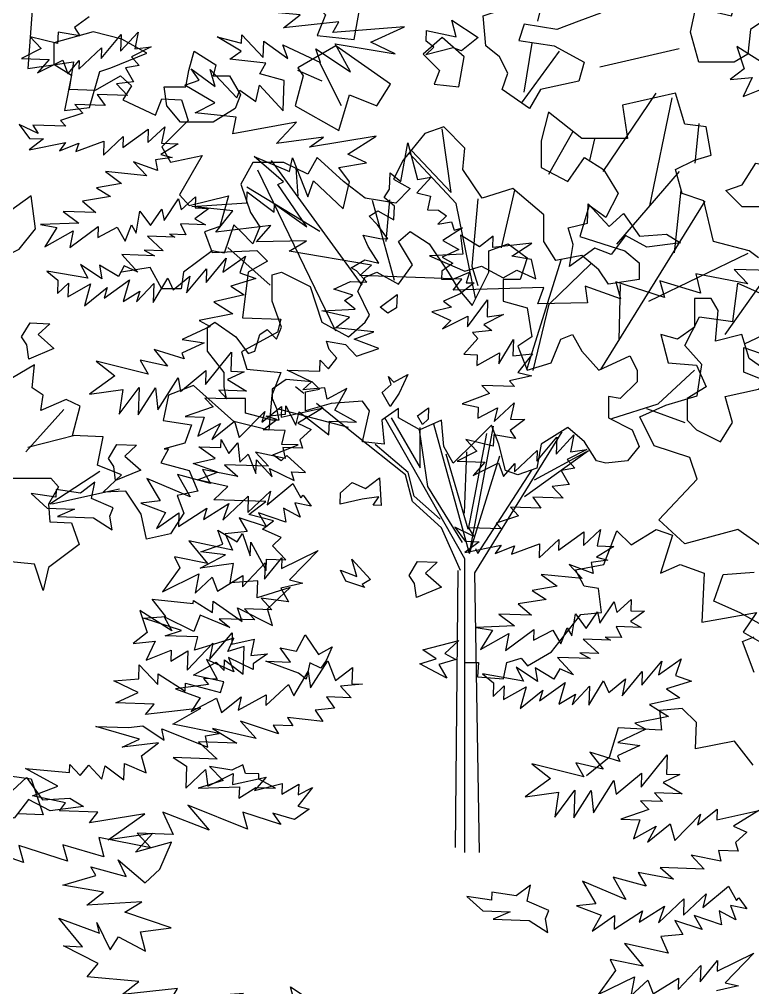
# Model space of a CAD drawing. Header units: inches. Extents: x 11.9 to 85.3, y 21.1 to 37.4.
# Drawn here: x 62.7397 to 63.0583, y 22.0253 to 22.446 of the extents above; entities that cross this region are included whole.
import ezdxf

# ---------------------------------------------------------------- set-up
doc = ezdxf.new("R2010")
doc.units = ezdxf.units.IN
doc.header["$MEASUREMENT"] = 0
doc.layers.add('CAY', color=94, linetype='Continuous')
doc.layers.add('CAY-3', color=61, linetype='Continuous')

# ---------------------------------------------------------------- blocks, each defined once
blk = doc.blocks.new('A$C76451831')
at = {"layer": 'CAY'}
for p, q in [((1732.84, 1302.79), (1656.18, 1285.1)), ((4717.78, 939.77), (4736.26, 1016.34)), ((4704.59, 871.13), (4712.5, 918.65)), ((4701.95, 860.56), (4738.9, 910.73)), ((4527.76, 857.92), (4506.64, 900.17)), ((4509.28, 881.69), (4485.53, 892.25)), ((4780.97, 794.46), (4832.46, 870.35)), ((4850.93, 870.35), (4799.83, 858.56)), ((4826.17, 761.03), (4847.79, 865.63)), ((4859.98, 840.07), (4850.93, 870.35)), ((4799.83, 858.56), (4804.55, 826.31)), ((4728.29, 851.87), (4721.22, 823.95)), ((4760.53, 826.31), (4728.29, 851.87)), ((4626.88, 837.71), (4608.4, 831.03)), ((4633.95, 774.01), (4625.31, 835.75)), ((4647.32, 816.87), (4626.88, 837.71)), ((4880.81, 837.71), (4859.98, 840.07)), ((4870.15, 802.52), (4874.13, 840.86)), ((4885.53, 810.19), (4880.81, 837.71)), ((4608.4, 831.03), (4587.57, 805.47)), ((4728.57, 791.89), (4751.65, 832.78)), ((4804.55, 826.31), (4760.53, 826.31)), ((4768.04, 805.06), (4772.95, 825.91)), ((4645.35, 796.42), (4647.32, 816.87)), ((4721.22, 823.95), (4721.22, 798.39)), ((4504.24, 807.83), (4495.2, 791.7)), ((4529.79, 784.63), (4504.24, 807.83)), ((4638.67, 763.39), (4593.47, 812.15)), ((4595.82, 814.51), (4633.95, 774.01)), ((4746.77, 784.63), (4762.88, 807.83)), ((4762.88, 807.83), (4781.36, 796.42)), ((4869.41, 805.47), (4885.53, 810.19)), ((4442.13, 803.11), (4430.34, 782.27)), ((4472, 803.11), (4442.13, 803.11)), ((4547.68, 684.5), (4460.21, 805.07)), ((4495.2, 791.7), (4472, 803.11)), ((4485.76, 770.86), (4483.84, 797.94)), ((4587.57, 805.47), (4578.14, 786.99)), ((4721.22, 798.39), (4746.77, 784.63)), ((4850.93, 796.42), (4869.41, 805.47)), ((4522.33, 639.81), (4446.85, 795.64)), ((4663.83, 768.5), (4645.35, 796.42)), ((4781.36, 796.42), (4795.51, 773.22)), ((4794.33, 724.07), (4854.87, 794.46)), ((4857.62, 773.22), (4850.93, 796.42)), ((4430.34, 782.27), (4439.77, 754.74)), ((4506.99, 736.26), (4436.23, 779.12)), ((4550.62, 768.5), (4529.79, 784.63)), ((4578.14, 786.99), (4594.25, 777.94)), ((4594.25, 777.94), (4580.49, 763.78)), ((4693.7, 777.94), (4663.83, 768.5)), ((4723.58, 752.38), (4693.7, 777.94)), ((4580.49, 763.78), (4550.62, 768.5)), ((4682.7, 720.53), (4695.67, 776.37)), ((4795.51, 773.22), (4783.72, 750.02)), ((4850.15, 715.81), (4856.44, 776.45)), ((4878.45, 766.14), (4857.62, 773.22)), ((4579.11, 689.01), (4557.88, 766.34)), ((4571.06, 726.82), (4574.45, 766.86)), ((4657.54, 671.77), (4638.67, 763.39)), ((4659.9, 768.11), (4654, 702.83)), ((4767.6, 761.42), (4758.56, 731.54)), ((4783.72, 750.02), (4767.6, 761.42)), ((4778.74, 602.87), (4879.63, 765.75)), ((4887.88, 726.82), (4878.45, 766.14)), ((4439.77, 754.74), (4448.81, 740.98)), ((4723.58, 726.82), (4723.58, 752.38)), ((4423.73, 742.87), (4414.22, 715.42)), ((4430.34, 736.26), (4423.73, 742.87)), ((4448.81, 740.98), (4442.13, 724.46)), ((4442.13, 724.46), (4430.34, 736.26)), ((4758.56, 731.54), (4802.19, 717.77)), ((4735.37, 708.34), (4723.58, 726.82)), ((4922.48, 717.77), (4887.88, 726.82)), ((4402.82, 717.77), (4374.91, 696.93)), ((4414.22, 715.42), (4402.82, 717.77)), ((4458.78, 684.36), (4417.81, 720.82)), ((4760.53, 713.06), (4735.37, 708.34)), ((4777.04, 699.29), (4760.53, 713.06)), ((4802.19, 717.77), (4815.95, 705.98)), ((4825.38, 669.01), (4921.3, 715.42)), ((4931.52, 710.7), (4922.48, 717.77)), ((4654, 702.83), (4659.9, 683.96)), ((4707.63, 603.7), (4740.87, 709.91)), ((4728.69, 665.87), (4769.17, 705.19)), ((4815.95, 705.98), (4815.95, 689.85)), ((4342.68, 701.65), (4314.77, 696.93)), ((4354.08, 680.81), (4342.68, 701.65)), ((4374.91, 696.93), (4372.55, 680.81)), ((4786.08, 685.53), (4777.04, 699.29)), ((4815.95, 689.85), (4786.08, 685.53)), ((4796.69, 631.65), (4797.87, 685.14)), ((4899.28, 636.77), (4938.59, 692.21)), ((4372.55, 680.81), (4354.08, 680.81)), ((4713.36, 601.77), (4728.69, 665.87)), ((4917.76, 627.72), (4961.78, 648.56)), ((4834.43, 569.52), (4869.41, 602.16)), ((4491.49, 579.54), (4483.4, 586.04)), ((4534.5, 546.71), (4466.89, 564.41)), ((4541.19, 539.64), (4503.71, 569.74)), ((4789.61, 555.37), (4834.43, 569.52)), ((4823.03, 565.2), (4859.98, 551.43)), ((4647.32, 419.7), (4569.92, 556.01)), ((4575.78, 556.15), (4604.08, 507.78)), ((4602.9, 544.36), (4611.16, 489.69)), ((4604.08, 507.78), (4604.08, 546.71)), ((4651.64, 424.81), (4617.3, 549.89)), ((4651.64, 424.81), (4674.99, 548.11)), ((4589.93, 500.71), (4541.19, 539.64)), ((4668.15, 540.82), (4650.46, 448.4)), ((4656.75, 405.93), (4741.29, 542.41)), ((4592.29, 503.06), (4560.45, 530.2)), ((4650.46, 448.4), (4629.24, 520.76)), ((4646.93, 463.74), (4649.28, 523.12)), ((4651.64, 424.81), (4681.18, 519.19)), ((4705.1, 479.86), (4766.82, 524.3)), ((4714.54, 495.99), (4764.46, 523.12)), ((4596.61, 475.14), (4589.93, 500.71)), ((4598.18, 480.26), (4592.29, 503.06)), ((4659.9, 424.81), (4712.18, 505.42)), ((4611.16, 489.69), (4644.57, 435.43)), ((4623.34, 457.84), (4598.18, 480.26)), ((4624.52, 449.58), (4596.61, 475.14)), ((4642.99, 408.29), (4624.52, 449.58)), ((4657.54, 429.53), (4659.9, 424.81)), ((4647.32, 135.38), (4647.32, 419.7)), ((4638.28, 140.1), (4640.64, 408.29)), ((4661.47, 135.38), (4656.75, 405.93))]:
    blk.add_line(p, q, dxfattribs=at)
for points in [[(1107.94, 1353.59), (1102.67, 1283.98), (1146.97, 1290.31), (1142.75, 1263.94), (1168.06, 1262.89), (1192.32, 1276.6), (1202.86, 1267.11), (1194.43, 1253.4), (1226.07, 1238.63), (1232.4, 1254.45), (1251.38, 1253.4), (1257.71, 1233.36), (1232.4, 1208.05), (1240.83, 1193.28), (1271.42, 1199.61), (1249.27, 1161.64), (1258.76, 1151.09), (1296.73, 1160.59), (1288.29, 1131.05), (1273.53, 1125.78), (1280.91, 1105.74), (1324.15, 1107.85), (1334.7, 1097.3), (1315.72, 1086.76), (1310.44, 1042.46), (1347.36, 1041.41), (1344.19, 1028.75), (1309.39, 1009.77), (1314.66, 992.89), (1347.36, 989.73), (1338.92, 967.58), (1335.75, 933.83), (1302, 942.27), (1262.98, 977.07), (1238.72, 967.58), (1233.45, 943.32), (1260.87, 939.1), (1254.54, 921.17), (1234.5, 915.9), (1238.72, 915.9), (1231.34, 902.19), (1258.76, 894.8), (1267.2, 874.77), (1247.16, 870.55), (1253.49, 853.67)], [(1805.73, 699.29), (1794.33, 729.18), (1805.73, 733.9)], [(1812.81, 745.3), (1791.97, 757.1), (1766.42, 768.5), (1775.46, 794.06), (1805.73, 796.42)], [(1812.81, 821.59), (1789.61, 837.71), (1738.51, 823.95), (1713.36, 847.15), (1750.31, 886.48), (1743.23, 907.32), (1708.64, 918.72), (1694.88, 946.64), (1720.04, 958.05), (1750.31, 967.09), (1755.02, 997.37), (1738.51, 1015.85), (1752.67, 1043.38), (1784.9, 1039.05), (1789.61, 1076.02), (1826.56, 1059.5)], [(1663.78, 350.05), (1632.74, 369.73), (1639.69, 348.18), (1626.19, 337.77), (1647.56, 339.74), (1638.76, 321.46), (1663.11, 331.04)], [(1665.05, 152.81), (1630.2, 154.03), (1643.3, 139.97), (1592.89, 149.89), (1597.68, 131.14), (1558.21, 142.94), (1562.64, 126.92), (1515.59, 142.16), (1520, 125.69), (1485.98, 137.76), (1488.14, 121.81), (1440.07, 120.77), (1446.06, 136.43), (1358.06, 134.06), (1366.59, 144.65), (1267.92, 148.09), (1279.15, 158.13), (1199.42, 171.79), (1216.08, 181.63), (1168, 180.59), (1181.7, 196.44), (1128.46, 190.13), (1145.04, 210.86), (1105.31, 214.97), (1158.45, 218.55), (1158.82, 228.97), (1184.87, 209.47), (1185.16, 217.62), (1216.55, 195.22), (1188.52, 236.09), (1194.05, 238.62), (1165.45, 263.19), (1199.84, 248.84), (1202.56, 261.89), (1217.56, 224.2), (1223.09, 239.87), (1251.6, 212.58), (1257.94, 238.65), (1247.56, 252.62), (1274.45, 257.12), (1256.16, 265.46), (1283.51, 283.09), (1219.24, 272.19), (1232.73, 282.15), (1187.2, 276.03), (1206.5, 296.66), (1144.92, 285.21), (1148.21, 301.42), (1108.47, 305.53), (1127.39, 315.29), (1098.53, 332.17), (1112.3, 337.13), (1104.53, 348.28), (1127.95, 331.14), (1123.09, 347.63), (1148.86, 319.98), (1151.84, 327.59), (1167.32, 316.62), (1170.59, 332.37), (1193.74, 307.54), (1194.76, 336.97), (1170.97, 343.24), (1176.76, 353.46), (1142.01, 357.4), (1153.15, 365.17), (1129.62, 379.13), (1153.42, 372.86), (1153.71, 381.01), (1174.23, 358.99), (1174.79, 374.84), (1198.22, 358.15), (1193.25, 371.47), (1229.81, 354.33), (1225.29, 367.63), (1258.94, 345.15), (1244.04, 372.42), (1302.15, 362.68), (1278.53, 373.93), (1311.22, 388.66), (1241.7, 383.38), (1247.49, 393.61), (1193.82, 387.77), (1210.12, 400.35), (1159.97, 404.82), (1170.84, 417.59), (1137, 434.64), (1155.56, 433.99), (1132.5, 461.54), (1171.87, 447.02), (1169.52, 457.53), (1182.18, 430.79), (1190.33, 443.66), (1216.58, 429.59), (1211.79, 448.35), (1241.39, 452.3), (1196.6, 467.46), (1212.81, 477.32), (1159.68, 474.19), (1175.98, 486.77), (1136.34, 493.59), (1168.38, 502.9), (1163.69, 511.23), (1197.8, 501.87), (1190.21, 518.01), (1216.17, 495.79), (1230.22, 508.9), (1241.57, 535.25), (1206.79, 525.59), (1223.28, 543.6), (1180.46, 537.39), (1215.78, 562.45), (1162.46, 553.88), (1170.52, 564.03), (1133.41, 565.32), (1139.12, 573.28), (1107.18, 579.84), (1131.53, 589.42), (1100.4, 606.37), (1142.87, 602.62), (1143.13, 610.32), (1153.18, 599.54), (1161.69, 609.67), (1174.36, 596.08), (1177.53, 609.12), (1195.63, 595.34), (1196.18, 611.18), (1217.17, 602.29), (1212.76, 618.77), (1229.06, 631.34), (1194.02, 627.13), (1210.6, 634.71), (1168.43, 647.06), (1200.12, 645.95), (1213.77, 647.74), (1234.59, 633.87), (1232.25, 644.83), (1276.94, 626.95), (1274.6, 637.91), (1287.82, 640.17), (1242.83, 649.45), (1270.11, 664.82), (1216.42, 658.53), (1224.93, 668.66), (1187.81, 669.96), (1209.46, 680.08), (1185.84, 691.33), (1209.92, 693.21), (1210.4, 706.8), (1228.31, 687.58), (1228.67, 698), (1254.82, 681.22), (1255.09, 688.91), (1289.22, 680.02), (1292.3, 690.34), (1263.07, 696.8), (1284.8, 709.18), (1292.68, 701.2), (1293.04, 711.62), (1311.14, 697.84), (1312.07, 724.55), (1296.04, 719.67), (1301.93, 732.61), (1263.9, 720.79), (1267.08, 733.83), (1235.4, 734.94), (1251.43, 739.82), (1214.69, 751.98), (1236.05, 753.5), (1223.04, 770.27), (1262.77, 766.17), (1262.86, 768.88), (1281.49, 757.35), (1281.87, 768.22), (1310.19, 748.64), (1305.67, 761.95), (1339.52, 744.9), (1334.64, 760.94), (1356.65, 781.48), (1324.59, 771.71), (1325.16, 788.02), (1298.36, 786.23), (1301.73, 804.7), (1269.4, 800.39), (1293.86, 813.13), (1269.96, 816.24), (1291.51, 823.64), (1286.54, 836.96), (1305.19, 825.89), (1310.45, 833.86), (1317.85, 812.3), (1318.31, 825.43), (1333.22, 798.16), (1333.6, 809.03), (1352.16, 808.38), (1339.49, 821.97), (1347.92, 829.83), (1329.63, 838.18), (1340.33, 845.97), (1316.53, 852.24), (1332.83, 864.81), (1282.59, 866.57), (1296.17, 879.24), (1266.94, 885.7), (1286.24, 893.19), (1262.52, 901.72), (1283.98, 906.41), (1268.07, 917.85), (1289.34, 917.11), (1289.61, 924.8), (1297.3, 911.39), (1305.81, 921.52), (1307.87, 902.86), (1315.85, 910.74), (1323.35, 891.89), (1323.81, 905.02), (1339.1, 888.62), (1336.67, 896.87), (1360.27, 885.16), (1357.84, 893.41), (1371.42, 892.93), (1353.42, 909.43), (1347.8, 904.19), (1339.84, 909.9), (1364.19, 919.48), (1348.35, 920.03), (1351.54, 933.52), (1330.27, 934.26), (1343.76, 944.22), (1333.44, 947.3), (1352.09, 949.37), (1352.38, 957.52), (1362.14, 938.59), (1365.31, 951.63), (1393.99, 929.32), (1394.45, 942.45), (1420.7, 941.53), (1399.81, 953.14), (1411.41, 974.04), (1392.48, 963.83), (1390.14, 974.79), (1368.77, 972.81), (1377.2, 980.68), (1353.58, 991.93), (1385.26, 990.82), (1385.64, 1001.69), (1393.5, 993.26), (1401.56, 1003.4), (1394.15, 1011.82), (1391.72, 1020.07), (1410.18, 1016.7), (1420.67, 1005.45), (1442.22, 1012.86), (1418.52, 1021.85), (1437.34, 1028.9), (1400.33, 1032.91), (1413.83, 1043.32), (1387.3, 1049.23), (1419.53, 1050.83), (1408.95, 1059.36), (1417.29, 1064.51), (1398.91, 1070.13), (1415.03, 1077.73), (1430.87, 1077.18), (1420.83, 1087.96), (1415.49, 1090.86), (1428.9, 1098.55), (1442.38, 1095.36), (1432.08, 1111.59), (1427.02, 1122.65), (1443.22, 1119.36), (1450.92, 1119.09), (1440.97, 1132.59), (1433.1, 1141.02), (1441.44, 1146.17), (1457, 1137.47), (1457.45, 1150.6), (1447.33, 1159.11), (1452.59, 1167.09), (1453.15, 1182.93), (1463.72, 1174.4), (1470.47, 1211.8), (1479.66, 1176.57), (1492.88, 1178.83), (1479.2, 1163.44), (1492.23, 1160.26), (1489.51, 1147.21), (1499.92, 1146.85), (1507.88, 1141.13), (1499.45, 1133.26), (1512.67, 1135.52), (1515.1, 1127.28), (1523.34, 1129.71), (1504.32, 1117.23), (1519.88, 1108.52), (1503.77, 1101.38), (1513.99, 1095.58), (1503.3, 1087.8), (1503.03, 1080.1), (1513.44, 1079.74), (1530, 1086.86), (1526.92, 1076.54), (1534.61, 1076.28), (1521.11, 1065.87), (1505, 1058.72), (1512.5, 1053.02), (1493.76, 1048.24), (1512.04, 1039.89), (1504.07, 1032.01), (1528.51, 1044.3), (1528.15, 1033.89), (1547.64, 1059.95), (1547.07, 1043.65), (1563, 1045.82), (1544.08, 1036.05), (1551.59, 1030.35), (1532.94, 1028.28), (1538.18, 1022.66), (1524.5, 1007.27), (1537.63, 1006.81), (1537.26, 996.4), (1558.99, 1008.78), (1558.61, 997.92), (1572.58, 1021.46), (1572.02, 1005.61), (1591.13, 1007.66), (1576.9, 989.57), (1590.38, 986.38), (1568.92, 981.69), (1573.71, 976.08), (1542.03, 977.19), (1549.45, 969.22), (1522.82, 959.27), (1538.57, 956), (1538.21, 945.59), (1557.13, 955.36), (1553.95, 942.32), (1573.16, 960.24), (1569.89, 944.48), (1583.47, 944.01), (1569.51, 933.62), (1574.67, 925.73), (1553.49, 929.19), (1553.11, 918.32), (1526.6, 924.69), (1537.08, 913.44), (1518.16, 903.68), (1544.87, 902.74), (1533.55, 889.99), (1557.99, 902.29), (1562.97, 888.96), (1573.83, 901.73), (1573.55, 893.58), (1595.56, 914.12), (1595.2, 903.71), (1614.59, 927.06), (1614.03, 910.76), (1630.98, 929.2), (1627.7, 913), (1643.63, 915.16), (1624.71, 905.4), (1632.12, 896.98), (1618.9, 894.72), (1626.59, 881.3), (1610.2, 879.16), (1620.69, 867.91), (1591.27, 868.94), (1599.05, 858.24), (1569.63, 859.27), (1577.49, 850.83), (1555.95, 843.88), (1561.19, 838.25), (1529.06, 839.38), (1534.21, 831.04), (1515.93, 839.83), (1525.89, 826.34), (1539.46, 825.87), (1525.51, 815.47), (1560.64, 822.41), (1554.93, 814.45), (1573.77, 821.95), (1570.77, 813.89), (1597.85, 823.83), (1597.37, 810.24), (1616.58, 828.16), (1616.22, 817.74), (1640.85, 835.47), (1640.39, 822.34), (1656.79, 837.63), (1653.52, 821.88), (1669.81, 821.31), (1653.14, 811.02), (1663.91, 807.92), (1647.97, 805.76), (1649.87, 795.26), (1626.6, 803.78), (1639.27, 790.19), (1599.54, 794.3), (1615, 782.88), (1590.84, 778.74), (1604.13, 770.11), (1577.24, 765.61), (1590, 754.74), (1558.32, 755.85), (1573.78, 744.43), (1536.57, 743.01), (1552.33, 740.19), (1540.81, 721.55), (1568.08, 736.92), (1564.79, 720.71), (1592.24, 741.06), (1591.88, 730.65), (1610.8, 740.41), (1618.48, 727), (1624.47, 742.66), (1629.18, 734.79), (1632.64, 755.97), (1643.03, 742.01), (1654, 757.94), (1656.34, 746.98), (1670.21, 767.81), (1672.56, 757.3), (1686.6, 769.95), (1686.22, 759.09), (1699.34, 758.63), (1685.85, 748.67), (1696.07, 742.88), (1672.09, 743.71), (1677.15, 733.11), (1661.31, 733.66), (1666.65, 730.76), (1639.95, 731.69), (1655.31, 717.55), (1636.76, 718.2), (1646.99, 712.86), (1615.31, 713.96), (1630.58, 697.11), (1617.65, 703), (1611.85, 692.78), (1593.66, 703.84), (1595.92, 690.61), (1575.1, 704.49), (1582.34, 691.09), (1542.7, 697.91), (1553.28, 689.38), (1552.82, 676.25), (1563.59, 686.3), (1563.13, 673.17), (1584.86, 685.56), (1579.14, 664.45), (1601.06, 682.27), (1597.98, 671.95), (1622.62, 689.68), (1616.44, 668.59), (1632.65, 678.45), (1629.57, 668.13), (1646.06, 686.14), (1645.41, 667.58), (1659.83, 691.1), (1664.88, 680.04), (1681.19, 693.08), (1677.91, 676.87), (1697.3, 700.22), (1696.84, 687.09), (1716.24, 710.44), (1713.05, 696.95), (1734.89, 712.51), (1729.34, 696.38), (1745.01, 690.85), (1720.74, 683.53), (1733.58, 674.93), (1704.34, 668.24), (1722.52, 656.73), (1690.12, 650.15), (1700.79, 644.34), (1673.61, 631.69), (1694.81, 628.68), (1673.15, 618.56), (1675.68, 613.03), (1646.55, 622.2), (1659.57, 605.88), (1633.04, 611.8), (1640.73, 598.38), (1590.42, 611.02), (1608.5, 596.79), (1583.86, 579.06), (1616.19, 583.37), (1612.63, 559.47), (1632.12, 585.53), (1631.19, 558.82), (1647.96, 584.98), (1649.94, 563.61), (1669.6, 594.65), (1671.86, 581.43), (1696.59, 601.87), (1696.11, 588.29), (1721.22, 619.6), (1720.58, 601.03), (1733.7, 600.57), (1717.58, 592.98), (1735.77, 581.92), (1709.07, 582.85), (1716.93, 574.41), (1695.66, 575.16), (1703.52, 566.72), (1676.45, 557.24), (1695.01, 556.59), (1688.93, 538.22), (1710.66, 550.61), (1702.41, 535.03), (1724.33, 552.85), (1728.76, 536.83), (1753.66, 562.25), (1750.58, 551.93), (1769.69, 567.13), (1769.33, 556.72), (1809.97, 565.72), (1785.43, 550.71), (1798.37, 544.82), (1787.59, 534.77), (1790.02, 526.53), (1771.02, 527.19), (1773.37, 516.68), (1744.58, 522.67), (1757.24, 509.09), (1714.7, 510.57), (1727.44, 499.25), (1693.24, 505.88), (1700.92, 492.47), (1669.06, 501.28), (1681.44, 479.55), (1639.47, 497.33), (1652.3, 475.58), (1633.65, 473.51), (1657.35, 464.52), (1648.65, 448.96), (1670.48, 464.06), (1670.02, 450.93), (1697.37, 468.56), (1694.28, 457.79), (1718.83, 473.25), (1712.83, 457.14), (1737.66, 480.3), (1737.1, 464.45), (1759.12, 484.99), (1755.95, 471.96), (1780.68, 492.4), (1788.35, 478.53), (1790.71, 481.17), (1798.49, 470.47), (1782.74, 473.74), (1787.7, 459.97), (1771.69, 468.69), (1773.93, 455.01), (1747.51, 464.09), (1755.2, 450.68), (1728.77, 459.31), (1736.46, 445.89), (1715.09, 443.92), (1722.23, 427.8), (1679.95, 436.98), (1698.22, 415.04), (1666.28, 421.59), (1671.34, 410.99), (1654.66, 387.55), (1689.71, 404.91), (1686.35, 386.44), (1702.74, 401.73), (1707.71, 388.41), (1732.25, 403.42), (1731.87, 392.56), (1753.98, 415.81), (1753.43, 399.96), (1770.02, 420.69), (1769.65, 410.28), (1805.15, 427.63), (1777.42, 399.13), (1790.45, 395.95), (1768.99, 391.26)], [(4283.47, 944.01), (4269.51, 933.62), (4274.67, 925.73), (4253.49, 929.19), (4253.11, 918.32), (4226.6, 924.69), (4237.08, 913.44), (4218.16, 903.68), (4244.87, 902.74), (4233.55, 889.99), (4257.99, 902.29), (4262.97, 888.96), (4273.83, 901.73), (4273.55, 893.58), (4295.56, 914.12), (4295.2, 903.71), (4314.59, 927.06), (4314.03, 910.76), (4330.98, 929.2), (4327.7, 913), (4343.63, 915.16), (4324.71, 905.4), (4332.12, 896.98), (4318.9, 894.72), (4326.59, 881.3), (4310.2, 879.16), (4320.69, 867.91), (4291.27, 868.94), (4299.05, 858.24), (4269.63, 859.27), (4277.49, 850.83), (4255.95, 843.88), (4261.19, 838.25), (4229.06, 839.38), (4234.21, 831.04), (4215.93, 839.83), (4225.89, 826.34), (4239.46, 825.87), (4225.51, 815.47), (4260.64, 822.41), (4254.93, 814.45), (4273.77, 821.95), (4270.77, 813.89), (4297.85, 823.83), (4297.37, 810.24), (4316.58, 828.16), (4316.22, 817.74), (4340.85, 835.47), (4340.39, 822.34), (4356.79, 837.63), (4353.52, 821.88), (4369.81, 821.31), (4353.14, 811.02), (4363.91, 807.92), (4347.97, 805.76), (4349.87, 795.26), (4326.6, 803.78), (4339.27, 790.19), (4299.54, 794.3), (4315, 782.88), (4290.84, 778.74), (4304.13, 770.11), (4277.24, 765.61), (4290, 754.74), (4258.32, 755.85), (4273.78, 744.43), (4236.57, 743.01), (4252.33, 740.19), (4240.81, 721.55), (4268.08, 736.92), (4264.79, 720.71), (4292.24, 741.06), (4291.88, 730.65), (4310.8, 740.41), (4318.48, 727), (4324.47, 742.66), (4329.18, 734.79), (4332.64, 755.97), (4343.03, 742.01), (4354, 757.94), (4356.34, 746.98), (4370.21, 767.81), (4372.56, 757.3), (4386.6, 769.95), (4386.22, 759.09), (4399.34, 758.63), (4385.85, 748.67), (4396.07, 742.88), (4372.09, 743.71), (4377.15, 733.11), (4361.31, 733.66), (4366.65, 730.76), (4339.95, 731.69), (4355.31, 717.55), (4336.76, 718.2), (4346.99, 712.86), (4315.31, 713.96), (4330.58, 697.11), (4317.65, 703), (4311.85, 692.78), (4293.66, 703.84), (4295.92, 690.61), (4275.1, 704.49), (4282.34, 691.09), (4242.7, 697.91), (4253.28, 689.38), (4252.82, 676.25), (4263.59, 686.3), (4263.13, 673.17), (4284.86, 685.56), (4279.14, 664.45), (4301.06, 682.27), (4297.98, 671.95), (4322.62, 689.68), (4316.44, 668.59), (4332.65, 678.45), (4329.57, 668.13), (4346.06, 686.14), (4345.41, 667.58), (4359.83, 691.1), (4364.88, 680.04), (4381.19, 693.08), (4377.91, 676.87), (4397.3, 700.22), (4396.84, 687.09), (4416.24, 710.44), (4413.05, 696.95), (4434.89, 712.51), (4429.34, 696.38), (4445.01, 690.85), (4420.74, 683.53), (4433.58, 674.93), (4404.34, 668.24), (4422.52, 656.73), (4390.12, 650.15), (4400.79, 644.34), (4373.61, 631.69), (4394.81, 628.68), (4373.15, 618.56), (4375.68, 613.03), (4346.55, 622.2), (4359.57, 605.88), (4333.04, 611.8), (4340.73, 598.38), (4290.42, 611.02), (4308.5, 596.79), (4283.86, 579.06), (4316.19, 583.37), (4312.63, 559.47), (4332.12, 585.53), (4331.19, 558.82), (4347.96, 584.98), (4349.94, 563.61), (4369.6, 594.65), (4371.86, 581.43), (4396.59, 601.87), (4396.11, 588.29), (4421.22, 619.6), (4420.58, 601.03), (4433.7, 600.57), (4417.58, 592.98), (4435.77, 581.92), (4409.07, 582.85), (4416.93, 574.41), (4395.66, 575.16), (4403.52, 566.72), (4376.45, 557.24), (4395.01, 556.59), (4388.93, 538.22), (4410.66, 550.61), (4402.41, 535.03), (4424.33, 552.85), (4428.76, 536.83), (4453.66, 562.25), (4450.58, 551.93), (4469.69, 567.13), (4469.33, 556.72), (4509.97, 565.72), (4485.43, 550.71), (4498.37, 544.82), (4487.59, 534.77), (4490.02, 526.53), (4471.02, 527.19), (4473.37, 516.68), (4444.58, 522.67), (4457.24, 509.09), (4414.7, 510.57), (4427.44, 499.25), (4393.24, 505.88), (4400.92, 492.47), (4369.06, 501.28), (4381.44, 479.55), (4339.47, 497.33), (4352.3, 475.58), (4333.65, 473.51), (4357.35, 464.52), (4348.65, 448.96), (4370.48, 464.06), (4370.02, 450.93), (4397.37, 468.56), (4394.28, 457.79), (4418.83, 473.25), (4412.83, 457.14), (4437.66, 480.3), (4437.1, 464.45), (4459.12, 484.99), (4455.95, 471.96), (4480.68, 492.4), (4488.35, 478.53), (4490.71, 481.17), (4498.49, 470.47), (4482.74, 473.74), (4487.7, 459.97), (4471.69, 468.69), (4473.93, 455.01), (4447.51, 464.09), (4455.2, 450.68), (4428.77, 459.31), (4436.46, 445.89), (4415.09, 443.92), (4422.23, 427.8), (4379.95, 436.98), (4398.22, 415.04), (4366.28, 421.59), (4371.34, 410.99), (4354.66, 387.55), (4389.71, 404.91), (4386.35, 386.44), (4402.74, 401.73), (4407.71, 388.41), (4432.25, 403.42), (4431.87, 392.56), (4453.98, 415.81), (4453.43, 399.96), (4470.02, 420.69), (4469.65, 410.28), (4505.15, 427.63), (4477.42, 399.13), (4490.45, 395.95), (4468.99, 391.26), (4476.68, 377.85), (4450.07, 381.5), (4460.55, 370.25), (4433.85, 371.18), (4443.89, 360.4), (4409.5, 361.61), (4419.62, 353.09), (4391.03, 364.97), (4385.05, 349.31), (4356.09, 363.47), (4363.78, 350.05), (4332.74, 369.73), (4339.69, 348.18), (4326.19, 337.77), (4347.56, 339.74), (4338.76, 321.46), (4363.11, 331.04), (4362.75, 320.62), (4378.95, 330.48), (4378.31, 311.92), (4403.23, 337.8), (4399.96, 322.04), (4422.16, 348.02), (4421.78, 337.15), (4443.24, 341.84), (4439.98, 326.09), (4456.35, 327.78), (4442.41, 317.84), (4442.22, 312.41), (4418.61, 324.11), (4423.57, 310.34), (4397.24, 322.14), (4407.46, 303.2), (4394.33, 303.65), (4399.12, 298.05), (4367.25, 293.72), (4390.97, 285.19), (4382.35, 271.89), (4406.81, 284.63), (4411.76, 270.86), (4430.87, 286.06), (4427.7, 273.02), (4454.96, 287.94), (4454.59, 277.52), (4476.61, 298.06), (4481.66, 287), (4495.62, 310.54), (4497.79, 294.6), (4514.56, 320.76), (4522.06, 301.91), (4538.36, 314.49), (4537.8, 298.64), (4548.21, 298.28), (4526.85, 296.31), (4537.33, 285.06), (4513.34, 285.9), (4521.13, 275.2), (4502.47, 273.13), (4509.79, 262), (4475.49, 265.91), (4480.65, 258.03), (4461.64, 258.69), (4466.79, 250.35), (4430.05, 262.51), (4445.32, 245.66), (4403.06, 255.3), (4426.59, 241.33), (4389.48, 242.62), (4407.47, 225.68), (4364.92, 227.16), (4377.78, 219.01), (4377.04, 197.72), (4396.24, 215.64), (4398.4, 199.7), (4422.85, 211.99), (4422.47, 201.12), (4454.89, 208.15), (4443.57, 195.4), (4470.54, 202.17), (4470.18, 191.75), (4486.38, 201.61), (4486.02, 191.2), (4499.87, 198.42), (4485.64, 180.33), (4496.41, 177.24), (4482.46, 167.3), (4461.38, 173.47), (4469.15, 162.32), (4432.42, 174.48), (4436.83, 158.01), (4379.18, 181.33), (4399.63, 157.04), (4354.93, 174.47), (4365.05, 152.81), (4330.2, 154.03), (4343.3, 139.97), (4292.89, 149.89), (4297.68, 131.14), (4258.21, 142.94), (4262.64, 126.92), (4215.59, 142.16), (4220, 125.69), (4185.98, 137.76)], [(1253.49, 853.67), (1240.83, 833.63), (1217.63, 828.36), (1212.36, 852.62), (1197.59, 874.77), (1175.44, 873.71), (1193.37, 890.59), (1170.17, 900.08), (1175.44, 927.5), (1145.91, 928.55), (1153.29, 957.03), (1139.58, 963.36), (1115.32, 952.81), (1117.43, 967.58), (1106.89, 974.96), (1109, 997.11), (1073.14, 976.02)], [(1087.9, 887.42), (1124.82, 887.42), (1132.2, 878.98), (1122.71, 862.11), (1123.76, 845.23), (1144.86, 844.18), (1152.24, 823.09), (1122.71, 800.94), (1117.43, 778.79), (1109, 804.1), (1076.3, 807.27)], [(1137.47, 953.87), (1100.56, 912.73)], [(1484.52, 939.3), (1479.82, 947.63), (1490.52, 955.41), (1490.14, 944.55), (1484.52, 939.3)], [(1148.02, 928.55), (1102.67, 916.95)], [(1172.28, 893.75), (1123.76, 862.11)], [(1191.26, 876.87), (1125.87, 862.11)], [(1075.25, 600.55), (1105.83, 596.33), (1117.43, 561.52), (1093.18, 562.58)]]:
    blk.add_lwpolyline(points, dxfattribs=at)
for points in [[(1418.3, 1311.88), (1426.22, 1355.44), (1394.55, 1383.16), (1366.84, 1359.4), (1390.59, 1335.64), (1382.67, 1315.84)], [(1109.93, 1128.8), (1105.97, 1160.49), (1078.25, 1140.68), (1058.46, 1152.57), (1050.54, 1136.72), (1042.62, 1109), (1078.25, 1101.08), (1094.09, 1109)], [(1443.61, 1052.71), (1459.91, 1065.28), (1459.45, 1052.15), (1451.12, 1047)], [(1795.5, 989.94), (1795.5, 1013.7), (1811.34, 1008.42), (1832.45, 1021.63), (1827.17, 992.58), (1821.89, 979.38)], [(4709.87, 855.28), (4683.47, 873.77), (4688.75, 889.61), (4680.83, 905.45), (4667.64, 916.01), (4665, 945.06), (4680.83, 950.34), (4696.67, 963.54), (4686.11, 987.3), (4699.31, 1016.34), (4730.98, 1024.27), (4770.57, 1013.7), (4754.73, 1003.14), (4744.18, 982.02), (4778.49, 974.1), (4778.49, 947.7), (4757.37, 939.77), (4736.26, 931.85), (4704.59, 937.13), (4699.31, 921.29), (4733.62, 916.01), (4762.65, 900.17), (4757.37, 881.69), (4720.42, 873.77)], [(1445.71, 970.13), (1454.15, 977.99), (1451.7, 985.78), (1456.94, 980.16), (1470.35, 987.85), (1462.01, 969.56), (1453.4, 956.71)], [(4865.58, 929.21), (4870.86, 952.98), (4905.17, 945.06), (4910.45, 963.54), (4907.81, 982.02), (4923.65, 987.3), (4947.4, 979.38), (4939.48, 942.42), (4923.65, 931.85), (4921.01, 908.09), (4907.81, 900.17), (4873.5, 900.17)], [(4641.24, 876.41), (4646.52, 905.45), (4625.41, 923.93), (4606.93, 908.09), (4622.77, 892.25), (4617.49, 879.05)], [(4403.71, 886.97), (4419.55, 886.97), (4430.1, 868.49), (4424.83, 855.28), (4403.71, 842.08), (4372.04, 842.08), (4358.84, 857.92), (4356.21, 876.41), (4377.32, 876.41), (4379.96, 892.25), (4385.24, 910.73), (4406.35, 897.53)], [(4562.07, 857.92), (4575.26, 879.05), (4522.48, 916.01), (4485.53, 894.89), (4490.81, 886.97), (4482.89, 857.92), (4525.12, 834.16), (4535.67, 868.49)], [(1444.62, 860.91), (1436.93, 861.18), (1442.19, 869.16), (1426.25, 866.99), (1404.79, 862.3), (1405.17, 873.17), (1416.4, 883.2), (1429.33, 877.31), (1442.84, 887.72)], [(1428.71, 781.68), (1410.34, 787.76), (1405.28, 798.36), (1420.93, 792.38), (1416.07, 808.87), (1434.41, 789.19), (1426.09, 784.49)], [(1476.88, 785.44), (1471.71, 793.32), (1479.88, 806.64), (1498.89, 805.98), (1487.65, 795.49), (1503.03, 781.8), (1478.67, 771.77)], [(4915.73, 781.35), (4928.92, 802.48), (4952.68, 797.2), (4965.87, 813.04), (4971.15, 778.71), (4992.27, 778.71), (4986.99, 754.95), (4963.23, 760.23), (4965.87, 733.83), (4947.4, 731.19), (4942.12, 736.47), (4942.12, 760.23), (4915.73, 760.23), (4899.89, 776.07)], [(1364.64, 698.69), (1332.87, 710.23), (1356.86, 709.39), (1346.92, 723.33), (1362.67, 720.07), (1370.91, 735.64), (1383.84, 716.61), (1397.25, 724.3), (1391.35, 710.9), (1386.1, 703.38), (1375.41, 708.74), (1372.14, 692.99)], [(4499.52, 590.76), (4474.36, 593.12), (4460.61, 583.68), (4460.61, 574.63), (4464.93, 565.2), (4467.29, 553.79), (4460.61, 553.79), (4435.05, 560.48), (4435.05, 574.63), (4416.58, 574.63), (4414.22, 586.04), (4414.22, 599.8), (4398.11, 620.64), (4398.11, 643.85), (4405.18, 648.56), (4425.62, 634.41), (4437.41, 618.28), (4444.1, 620.64), (4448.81, 636.77), (4455.89, 641.49), (4464.93, 632.05), (4469.65, 643.85), (4460.61, 669.01), (4460.61, 694.57), (4469.65, 696.93), (4497.55, 683.17), (4508.95, 648.56), (4534.5, 634.41), (4550.62, 648.56), (4554.94, 655.25), (4543.55, 678.45), (4550.62, 692.21), (4562.02, 696.93), (4582.85, 685.53), (4596.61, 704.01), (4582.85, 726.82), (4594.25, 736.26), (4612.73, 724.46), (4631.2, 696.93), (4640.64, 680.81), (4654.39, 664.69), (4670.51, 696.93), (4670.51, 717.77), (4688.99, 724.46), (4707.46, 710.7), (4700.78, 689.85), (4684.27, 689.85), (4684.27, 669.01), (4707.46, 662.33), (4712.18, 634.41), (4698.42, 625.36), (4707.46, 602.16), (4730.65, 609.24), (4740.09, 632.05), (4751.49, 636.77), (4760.53, 620.64), (4777.04, 602.16), (4806.91, 615.93), (4813.98, 602.16), (4813.98, 590.76), (4797.48, 574.63), (4786.08, 576.6), (4786.08, 556.15), (4809.27, 544.36), (4815.95, 528.23), (4804.55, 514.47), (4783.72, 512.11), (4774.68, 514.47), (4762.88, 532.95), (4746.77, 546.71), (4721.22, 530.59), (4716.89, 507.39), (4698.42, 500.71), (4686.63, 505.03), (4679.94, 530.59), (4672.87, 549.07), (4656.75, 532.95), (4635.92, 512.11), (4626.88, 528.23), (4624.52, 553.79), (4603.69, 544.36), (4582.85, 556.15), (4582.85, 565.2), (4566.74, 553.79), (4569.1, 530.59), (4548.26, 532.95), (4554.94, 562.84), (4548.26, 572.28), (4517.99, 569.92), (4492.84, 562.84), (4492.84, 581.32), (4506.6, 583.68)], [(1485.06, 721.23), (1519.82, 730.44), (1506.23, 717.77), (1516.91, 711.96), (1500.42, 707.09), (1508.11, 693.68), (1481.87, 707.74), (1497.9, 712.62)], [(4892.21, 659.97), (4885.53, 671.37), (4869.41, 671.37), (4869.41, 643.85), (4852.9, 632.05), (4836.78, 636.77), (4843.86, 609.24), (4871.37, 606.88), (4880.81, 586.04), (4862.33, 574.63), (4862.33, 553.79), (4871.37, 544.36), (4894.57, 532.95), (4906.36, 551.43), (4899.28, 576.6), (4931.52, 583.68), (4945.27, 597.44), (4922.48, 613.57), (4915.4, 636.77), (4889.85, 630.08)], [(4223.4, 626.6), (4218.23, 634.49), (4226.4, 647.8), (4245.41, 647.14), (4234.17, 636.65), (4249.55, 622.97), (4225.18, 612.94)], [(1313.22, 601.66), (1310.78, 609.9), (1300.19, 604.83), (1278.56, 608.31), (1291.67, 594.7), (1267.4, 587.39), (1307.33, 588.72), (1306.95, 577.85), (1323.17, 588.16), (1342.18, 587.5), (1326.17, 596.22), (1326.34, 601.2)], [(4307.34, 508.88), (4302.18, 516.77), (4310.35, 530.08), (4329.36, 529.42), (4318.11, 518.93), (4333.5, 505.25), (4309.13, 495.22)], [(1603.76, 460.95), (1606.76, 469.01), (1585.77, 477.9), (1589.04, 493.65), (1575.08, 483.26), (1551.64, 486.8), (1551.37, 479.1), (1527.48, 482.66), (1542.84, 468.52), (1569.55, 467.59), (1552.99, 460.46), (1587.84, 459.24), (1606.01, 447.73)], [(4303.76, 460.95), (4306.76, 469.01), (4285.77, 477.9), (4289.04, 493.65), (4275.08, 483.26), (4251.64, 486.8), (4251.37, 479.1), (4227.48, 482.66), (4242.84, 468.52), (4269.55, 467.59), (4252.99, 460.46), (4287.84, 459.24), (4306.01, 447.73)], [(1332.03, 374.79), (1332.39, 385.2), (1361.19, 379.21), (1356.76, 395.23), (1382.46, 378.47), (1366.14, 365.44), (1358.09, 368.44), (1331.57, 361.66), (1339.53, 369.08)], [(1037.58, 376.89), (1009.87, 383.97), (971.54, 373.35), (971.54, 352.71), (988.64, 342.09), (982.16, 307.88), (1006.33, 310.83), (1016.36, 345.63), (1026.97, 349.17), (1061.76, 363.33)], [(1474.25, 178.06), (1469.37, 194.1), (1488.11, 198.88), (1488.76, 217.45), (1509.29, 195.42), (1522.88, 208.09), (1538.43, 186.24), (1564.77, 188.04), (1578.08, 179.87), (1545.76, 175.56), (1524.85, 186.72), (1511.07, 168.61), (1495.42, 174.6), (1470.79, 156.87)], [(4174.25, 178.06), (4169.37, 194.1), (4188.11, 198.88), (4188.76, 217.45), (4209.29, 195.42), (4222.88, 208.09), (4238.43, 186.24), (4264.77, 188.04), (4278.08, 179.87), (4245.76, 175.56), (4224.85, 186.72), (4211.07, 168.61), (4195.42, 174.6), (4170.79, 156.87)], [(1438.19, 144.86), (1433.86, 163.6), (1414.95, 166.98), (1434.42, 179.45), (1396.66, 175.33), (1397.04, 186.2), (1383.54, 175.79), (1365.36, 187.3), (1367.43, 168.64), (1335.2, 167.05), (1369.57, 152.25), (1385.6, 157.13), (1406.51, 145.97), (1419.91, 153.21)]]:
    blk.add_lwpolyline(points, close=True, dxfattribs=at)
at = {"layer": 'CAY-3'}
for points in [[(4646.72, 319.17), (4660.43, 319.17), (4659.38, 305.46), (4684.69, 303.35), (4687.85, 319.17), (4701.56, 323.39), (4707.89, 316), (4731.09, 329.71), (4759.57, 365.57), (4779.61, 367.68), (4776.45, 390.89), (4762.74, 393), (4754.3, 408.82), (4781.72, 414.09), (4794.38, 446.79), (4808.09, 433.07), (4832.34, 447.84), (4848.16, 442.57), (4836.56, 405.65), (4855.55, 414.09), (4878.75, 405.65), (4876.64, 358.19), (4929.38, 367.68), (4916.72, 348.7), (4934.65, 338.15)], [(4926.21, 220.03), (4908.28, 243.23), (4870.31, 235.85), (4871.37, 261.16), (4857.66, 274.87), (4835.51, 272.76), (4837.62, 253.78), (4795.43, 255.89), (4786.99, 227.41), (4764.84, 209.48)]]:
    blk.add_lwpolyline(points, dxfattribs=at)

msp = doc.modelspace()

# ---------------------------------------------------------------- block references
at = {"layer": 'CAY', "xscale": 0.0004489089019145984, "yscale": 0.0004489089019145984, "zscale": 0.0004489089019145984}
for p in [(62.31846, 22.26819), (60.84706, 22.02325), (62.24839, 21.84829)]:
    msp.add_blockref('A$C76451831', p, dxfattribs=at)

doc.saveas('drawing.dxf')
